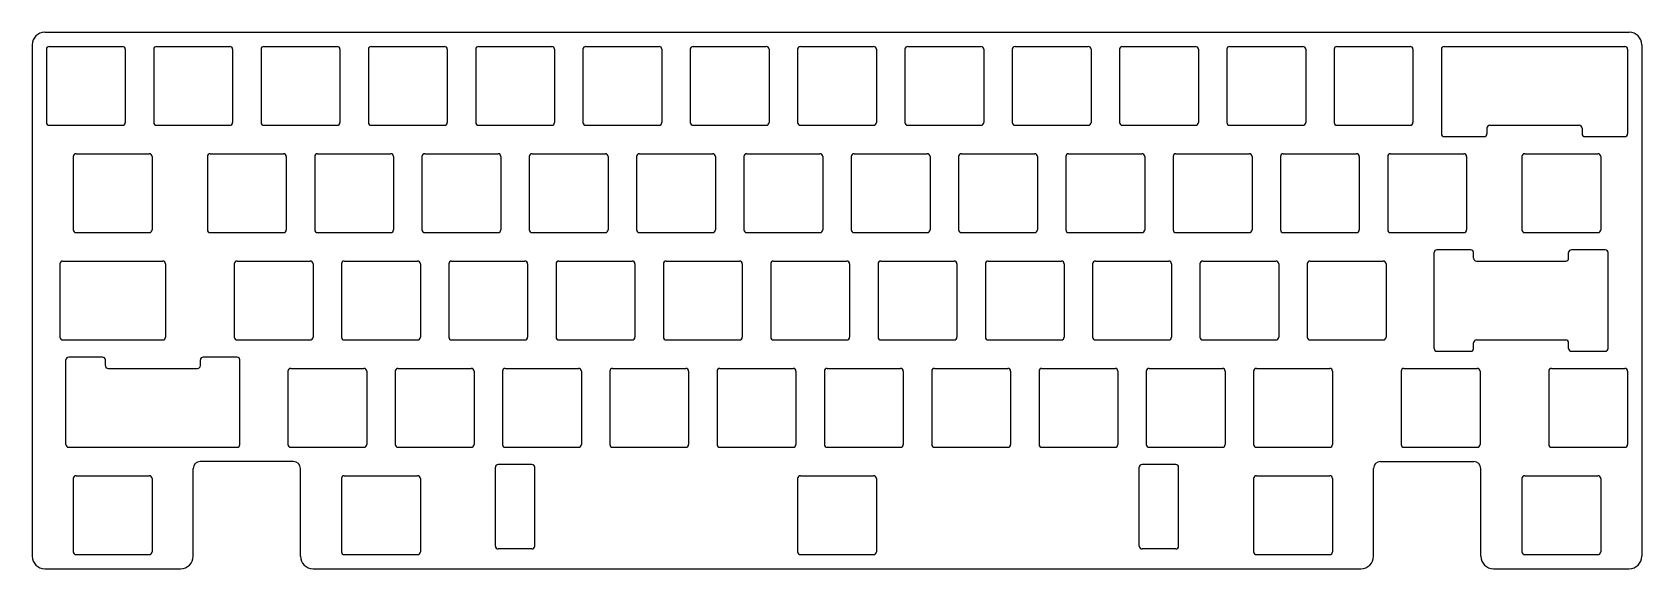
# Model space of a CAD drawing. Extents: x 132 to 418, y 109 to 204.
import ezdxf

# ---------------------------------------------------------------- set-up
doc = ezdxf.new("R2010")
doc.units = 0
doc.header["$LTSCALE"] = 12.7
doc.layers.add('VISIBLE', color=7, linetype='CONTINUOUS')

msp = doc.modelspace()

# ---------------------------------------------------------------- linework, layer by layer
at = {"layer": 'VISIBLE'}
for p, q in [((134.74, 204.05), (415.99, 204.05)), ((132.49, 201.8), (132.49, 111.05)), ((135.02, 201.02), (135.02, 188.02)), ((135.52, 201.52), (148.52, 201.52)), ((149.02, 201.02), (149.02, 188.02)), ((154.07, 201.02), (154.07, 188.02)), ((154.57, 201.52), (167.57, 201.52)), ((168.07, 201.02), (168.07, 188.02)), ((173.12, 201.02), (173.12, 188.02)), ((173.62, 201.52), (186.62, 201.52)), ((187.12, 201.02), (187.12, 188.02)), ((192.17, 201.02), (192.17, 188.02)), ((192.67, 201.52), (205.67, 201.52)), ((206.17, 201.02), (206.17, 188.02)), ((211.22, 201.02), (211.22, 188.02)), ((211.72, 201.52), (224.72, 201.52)), ((225.22, 201.02), (225.22, 188.02)), ((230.27, 201.02), (230.27, 188.02)), ((230.77, 201.52), (243.77, 201.52)), ((244.27, 201.02), (244.27, 188.02)), ((249.32, 201.02), (249.32, 188.02)), ((249.82, 201.52), (262.82, 201.52)), ((263.32, 201.02), (263.32, 188.02)), ((268.37, 201.02), (268.37, 188.02)), ((268.87, 201.52), (281.87, 201.52)), ((282.37, 201.02), (282.37, 188.02)), ((287.42, 201.02), (287.42, 188.02)), ((287.92, 201.52), (300.92, 201.52)), ((301.42, 201.02), (301.42, 188.02)), ((306.47, 201.02), (306.47, 188.02)), ((306.97, 201.52), (319.97, 201.52)), ((320.47, 201.02), (320.47, 188.02)), ((325.52, 201.02), (325.52, 188.02)), ((326.02, 201.52), (339.02, 201.52)), ((339.52, 201.02), (339.52, 188.02)), ((344.57, 201.02), (344.57, 188.02)), ((345.07, 201.52), (358.07, 201.52)), ((358.57, 201.02), (358.57, 188.02)), ((363.62, 201.02), (363.62, 188.02)), ((364.12, 201.52), (377.12, 201.52)), ((377.62, 201.02), (377.62, 188.02)), ((382.67, 201.02), (382.67, 186.02)), ((383.17, 201.52), (415.22, 201.52)), ((415.72, 201.02), (415.72, 186.02)), ((418.24, 201.8), (418.24, 111.05)), ((135.52, 187.52), (148.52, 187.52)), ((154.57, 187.52), (167.57, 187.52)), ((173.62, 187.52), (186.62, 187.52)), ((192.67, 187.52), (205.67, 187.52)), ((211.72, 187.52), (224.72, 187.52)), ((230.77, 187.52), (243.77, 187.52)), ((249.82, 187.52), (262.82, 187.52)), ((268.87, 187.52), (281.87, 187.52)), ((287.92, 187.52), (300.92, 187.52)), ((306.97, 187.52), (319.97, 187.52)), ((326.02, 187.52), (339.02, 187.52)), ((345.07, 187.52), (358.07, 187.52)), ((364.12, 187.52), (377.12, 187.52)), ((390.75, 187.02), (390.75, 186.02)), ((391.25, 187.52), (407.13, 187.52)), ((407.63, 187.02), (407.63, 186.02)), ((383.17, 185.52), (390.25, 185.52)), ((408.13, 185.52), (415.22, 185.52)), ((139.78, 181.97), (139.78, 168.97)), ((140.28, 182.47), (153.28, 182.47)), ((153.78, 181.97), (153.78, 168.97)), ((163.59, 181.97), (163.59, 168.97)), ((164.09, 182.47), (177.09, 182.47)), ((177.59, 181.97), (177.59, 168.97)), ((182.64, 181.97), (182.64, 168.97)), ((183.14, 182.47), (196.14, 182.47)), ((196.64, 181.97), (196.64, 168.97)), ((201.69, 181.97), (201.69, 168.97)), ((202.19, 182.47), (215.19, 182.47)), ((215.69, 181.97), (215.69, 168.97)), ((220.74, 181.97), (220.74, 168.97)), ((221.24, 182.47), (234.24, 182.47)), ((234.74, 181.97), (234.74, 168.97)), ((239.79, 181.97), (239.79, 168.97)), ((240.29, 182.47), (253.29, 182.47)), ((253.79, 181.97), (253.79, 168.97)), ((258.84, 181.97), (258.84, 168.97)), ((259.34, 182.47), (272.34, 182.47)), ((272.84, 181.97), (272.84, 168.97)), ((277.89, 181.97), (277.89, 168.97)), ((278.39, 182.47), (291.39, 182.47)), ((291.89, 181.97), (291.89, 168.97)), ((296.94, 181.97), (296.94, 168.97)), ((297.44, 182.47), (310.44, 182.47)), ((310.94, 181.97), (310.94, 168.97)), ((315.99, 181.97), (315.99, 168.97)), ((316.49, 182.47), (329.49, 182.47)), ((329.99, 181.97), (329.99, 168.97)), ((335.04, 181.97), (335.04, 168.97)), ((335.54, 182.47), (348.54, 182.47)), ((349.04, 181.97), (349.04, 168.97)), ((354.09, 181.97), (354.09, 168.97)), ((354.59, 182.47), (367.59, 182.47)), ((368.09, 181.97), (368.09, 168.97)), ((373.14, 181.97), (373.14, 168.97)), ((373.64, 182.47), (386.64, 182.47)), ((387.14, 181.97), (387.14, 168.97)), ((396.95, 181.97), (396.95, 168.97)), ((397.45, 182.47), (410.45, 182.47)), ((410.95, 181.97), (410.95, 168.97)), ((140.28, 168.47), (153.28, 168.47)), ((164.09, 168.47), (177.09, 168.47)), ((183.14, 168.47), (196.14, 168.47)), ((202.19, 168.47), (215.19, 168.47)), ((221.24, 168.47), (234.24, 168.47)), ((240.29, 168.47), (253.29, 168.47)), ((259.34, 168.47), (272.34, 168.47)), ((278.39, 168.47), (291.39, 168.47)), ((297.44, 168.47), (310.44, 168.47)), ((316.49, 168.47), (329.49, 168.47)), ((335.54, 168.47), (348.54, 168.47)), ((354.59, 168.47), (367.59, 168.47)), ((373.64, 168.47), (386.64, 168.47)), ((397.45, 168.47), (410.45, 168.47)), ((137.4, 162.92), (137.4, 149.92)), ((137.9, 163.42), (155.66, 163.42)), ((156.16, 162.92), (156.16, 149.92)), ((168.35, 162.92), (168.35, 149.92)), ((168.85, 163.42), (181.85, 163.42)), ((182.35, 162.92), (182.35, 149.92)), ((187.4, 162.92), (187.4, 149.92)), ((187.9, 163.42), (200.9, 163.42)), ((201.4, 162.92), (201.4, 149.92)), ((206.45, 162.92), (206.45, 149.92)), ((206.95, 163.42), (219.95, 163.42)), ((220.45, 162.92), (220.45, 149.92)), ((225.5, 162.92), (225.5, 149.92)), ((226, 163.42), (239, 163.42)), ((239.5, 162.92), (239.5, 149.92)), ((244.55, 162.92), (244.55, 149.92)), ((245.05, 163.42), (258.05, 163.42)), ((258.55, 162.92), (258.55, 149.92)), ((263.6, 162.92), (263.6, 149.92)), ((264.1, 163.42), (277.1, 163.42)), ((277.6, 162.92), (277.6, 149.92)), ((282.65, 162.92), (282.65, 149.92)), ((283.15, 163.42), (296.15, 163.42)), ((296.65, 162.92), (296.65, 149.92)), ((301.7, 162.92), (301.7, 149.92)), ((302.2, 163.42), (315.2, 163.42)), ((315.7, 162.92), (315.7, 149.92)), ((320.75, 162.92), (320.75, 149.92)), ((321.25, 163.42), (334.25, 163.42)), ((334.75, 162.92), (334.75, 149.92)), ((339.8, 162.92), (339.8, 149.92)), ((340.3, 163.42), (353.3, 163.42)), ((353.8, 162.92), (353.8, 149.92)), ((358.85, 162.92), (358.85, 149.92)), ((359.35, 163.42), (372.35, 163.42)), ((372.85, 162.92), (372.85, 149.92)), ((381.37, 147.92), (381.37, 164.92)), ((387.87, 165.42), (381.87, 165.42)), ((388.37, 163.92), (388.37, 164.92)), ((388.87, 163.42), (404.75, 163.42)), ((405.25, 163.92), (405.25, 164.92)), ((411.75, 165.42), (405.75, 165.42)), ((412.25, 147.92), (412.25, 164.92)), ((137.9, 149.42), (155.66, 149.42)), ((168.85, 149.42), (181.85, 149.42)), ((187.9, 149.42), (200.9, 149.42)), ((206.95, 149.42), (219.95, 149.42)), ((226, 149.42), (239, 149.42)), ((245.05, 149.42), (258.05, 149.42)), ((264.1, 149.42), (277.1, 149.42)), ((283.15, 149.42), (296.15, 149.42)), ((302.2, 149.42), (315.2, 149.42)), ((321.25, 149.42), (334.25, 149.42)), ((340.3, 149.42), (353.3, 149.42)), ((359.35, 149.42), (372.35, 149.42)), ((388.37, 147.92), (388.37, 148.92)), ((388.87, 149.42), (404.75, 149.42)), ((405.25, 147.92), (405.25, 148.92)), ((138.48, 130.87), (138.48, 145.87)), ((144.98, 146.37), (138.98, 146.37)), ((145.48, 144.87), (145.48, 145.87)), ((162.36, 144.87), (162.36, 145.87)), ((168.86, 146.37), (162.86, 146.37)), ((169.36, 130.87), (169.36, 145.87)), ((381.87, 147.42), (387.87, 147.42)), ((405.75, 147.42), (411.75, 147.42)), ((145.98, 144.37), (161.86, 144.37)), ((177.88, 143.87), (177.88, 130.87)), ((178.38, 144.37), (191.38, 144.37)), ((191.88, 143.87), (191.88, 130.87)), ((196.93, 143.87), (196.93, 130.87)), ((197.43, 144.37), (210.43, 144.37)), ((210.93, 143.87), (210.93, 130.87)), ((215.98, 143.87), (215.98, 130.87)), ((216.48, 144.37), (229.48, 144.37)), ((229.98, 143.87), (229.98, 130.87)), ((235.03, 143.87), (235.03, 130.87)), ((235.53, 144.37), (248.53, 144.37)), ((249.03, 143.87), (249.03, 130.87)), ((254.08, 143.87), (254.08, 130.87)), ((254.58, 144.37), (267.58, 144.37)), ((268.08, 143.87), (268.08, 130.87)), ((273.13, 143.87), (273.13, 130.87)), ((273.63, 144.37), (286.63, 144.37)), ((287.13, 143.87), (287.13, 130.87)), ((292.18, 143.87), (292.18, 130.87)), ((292.68, 144.37), (305.68, 144.37)), ((306.18, 143.87), (306.18, 130.87)), ((311.23, 143.87), (311.23, 130.87)), ((311.73, 144.37), (324.73, 144.37)), ((325.23, 143.87), (325.23, 130.87)), ((330.28, 143.87), (330.28, 130.87)), ((330.78, 144.37), (343.78, 144.37)), ((344.28, 143.87), (344.28, 130.87)), ((349.33, 143.87), (349.33, 130.87)), ((349.83, 144.37), (362.83, 144.37)), ((363.33, 143.87), (363.33, 130.87)), ((375.52, 143.87), (375.52, 130.87)), ((376.02, 144.37), (389.02, 144.37)), ((389.52, 143.87), (389.52, 130.87)), ((401.72, 143.87), (401.72, 130.87)), ((402.22, 144.37), (415.22, 144.37)), ((415.72, 143.87), (415.72, 130.87)), ((138.98, 130.37), (168.86, 130.37)), ((178.38, 130.37), (191.38, 130.37)), ((197.43, 130.37), (210.43, 130.37)), ((216.48, 130.37), (229.48, 130.37)), ((235.53, 130.37), (248.53, 130.37)), ((254.58, 130.37), (267.58, 130.37)), ((273.63, 130.37), (286.63, 130.37)), ((292.68, 130.37), (305.68, 130.37)), ((311.73, 130.37), (324.73, 130.37)), ((330.78, 130.37), (343.78, 130.37)), ((349.83, 130.37), (362.83, 130.37)), ((376.02, 130.37), (389.02, 130.37)), ((402.22, 130.37), (415.22, 130.37)), ((161.07, 111.05), (161.07, 126.6)), ((178.87, 127.85), (162.32, 127.85)), ((180.12, 111.05), (180.12, 126.6)), ((214.72, 112.82), (214.72, 126.82)), ((221.22, 127.32), (215.22, 127.32)), ((221.72, 112.82), (221.72, 126.82)), ((329.02, 112.82), (329.02, 126.82)), ((335.52, 127.32), (329.52, 127.32)), ((336.02, 112.82), (336.02, 126.82)), ((370.62, 111.05), (370.62, 126.6)), ((371.87, 127.85), (388.42, 127.85)), ((389.67, 111.05), (389.67, 126.6)), ((139.78, 124.82), (139.78, 111.82)), ((140.28, 125.32), (153.28, 125.32)), ((153.78, 124.82), (153.78, 111.82)), ((187.4, 124.82), (187.4, 111.82)), ((187.9, 125.32), (200.9, 125.32)), ((201.4, 124.82), (201.4, 111.82)), ((268.37, 124.82), (268.37, 111.82)), ((268.87, 125.32), (281.87, 125.32)), ((282.37, 124.82), (282.37, 111.82)), ((349.33, 124.82), (349.33, 111.82)), ((349.83, 125.32), (362.83, 125.32)), ((363.33, 124.82), (363.33, 111.82)), ((396.95, 124.82), (396.95, 111.82)), ((397.45, 125.32), (410.45, 125.32)), ((410.95, 124.82), (410.95, 111.82)), ((221.22, 112.32), (215.22, 112.32)), ((335.52, 112.32), (329.52, 112.32)), ((134.74, 108.8), (158.82, 108.8)), ((140.28, 111.32), (153.28, 111.32)), ((182.37, 108.8), (368.37, 108.8)), ((187.9, 111.32), (200.9, 111.32)), ((268.87, 111.32), (281.87, 111.32)), ((349.83, 111.32), (362.83, 111.32)), ((391.92, 108.8), (415.99, 108.8)), ((397.45, 111.32), (410.45, 111.32))]:
    msp.add_line(p, q, dxfattribs=at)
for centre, radius, start, end in [((134.74, 201.8), 2.25, 90, 180), ((415.99, 201.8), 2.25, 0, 90), ((135.52, 201.02), 0.5, 90, 180), ((148.52, 201.02), 0.5, 0, 90), ((154.57, 201.02), 0.5, 90, 180), ((167.57, 201.02), 0.5, 0, 90), ((173.62, 201.02), 0.5, 90, 180), ((186.62, 201.02), 0.5, 0, 90), ((192.67, 201.02), 0.5, 90, 180), ((205.67, 201.02), 0.5, 0, 90), ((211.72, 201.02), 0.5, 90, 180), ((224.72, 201.02), 0.5, 0, 90), ((230.77, 201.02), 0.5, 90, 180), ((243.77, 201.02), 0.5, 0, 90), ((249.82, 201.02), 0.5, 90, 180), ((262.82, 201.02), 0.5, 0, 90), ((268.87, 201.02), 0.5, 90, 180), ((281.87, 201.02), 0.5, 0, 90), ((287.92, 201.02), 0.5, 90, 180), ((300.92, 201.02), 0.5, 0, 90), ((306.97, 201.02), 0.5, 90, 180), ((319.97, 201.02), 0.5, 0, 90), ((326.02, 201.02), 0.5, 90, 180), ((339.02, 201.02), 0.5, 0, 90), ((345.07, 201.02), 0.5, 90, 180), ((358.07, 201.02), 0.5, 0, 90), ((364.12, 201.02), 0.5, 90, 180), ((377.12, 201.02), 0.5, 0, 90), ((383.17, 201.02), 0.5, 90, 180), ((415.22, 201.02), 0.5, 0, 90), ((135.52, 188.02), 0.5, 180, 270), ((148.52, 188.02), 0.5, 270, 0), ((154.57, 188.02), 0.5, 180, 270), ((167.57, 188.02), 0.5, 270, 0), ((173.62, 188.02), 0.5, 180, 270), ((186.62, 188.02), 0.5, 270, 0), ((192.67, 188.02), 0.5, 180, 270), ((205.67, 188.02), 0.5, 270, 0), ((211.72, 188.02), 0.5, 180, 270), ((224.72, 188.02), 0.5, 270, 0), ((230.77, 188.02), 0.5, 180, 270), ((243.77, 188.02), 0.5, 270, 0), ((249.82, 188.02), 0.5, 180, 270), ((262.82, 188.02), 0.5, 270, 0), ((268.87, 188.02), 0.5, 180, 270), ((281.87, 188.02), 0.5, 270, 0), ((287.92, 188.02), 0.5, 180, 270), ((300.92, 188.02), 0.5, 270, 0), ((306.97, 188.02), 0.5, 180, 270), ((319.97, 188.02), 0.5, 270, 0), ((326.02, 188.02), 0.5, 180, 270), ((339.02, 188.02), 0.5, 270, 0), ((345.07, 188.02), 0.5, 180, 270), ((358.07, 188.02), 0.5, 270, 0), ((364.12, 188.02), 0.5, 180, 270), ((377.12, 188.02), 0.5, 270, 0), ((383.17, 186.02), 0.5, 180, 270), ((390.25, 186.02), 0.5, 270, 0), ((391.25, 187.02), 0.5, 90, 180), ((407.13, 187.02), 0.5, 0, 90), ((408.13, 186.02), 0.5, 180, 270), ((415.22, 186.02), 0.5, 270, 0), ((140.28, 181.97), 0.5, 90, 180), ((153.28, 181.97), 0.5, 0, 90), ((164.09, 181.97), 0.5, 90, 180), ((177.09, 181.97), 0.5, 0, 90), ((183.14, 181.97), 0.5, 90, 180), ((196.14, 181.97), 0.5, 0, 90), ((202.19, 181.97), 0.5, 90, 180), ((215.19, 181.97), 0.5, 0, 90), ((221.24, 181.97), 0.5, 90, 180), ((234.24, 181.97), 0.5, 0, 90), ((240.29, 181.97), 0.5, 90, 180), ((253.29, 181.97), 0.5, 0, 90), ((259.34, 181.97), 0.5, 90, 180), ((272.34, 181.97), 0.5, 0, 90), ((278.39, 181.97), 0.5, 90, 180), ((291.39, 181.97), 0.5, 0, 90), ((297.44, 181.97), 0.5, 90, 180), ((310.44, 181.97), 0.5, 0, 90), ((316.49, 181.97), 0.5, 90, 180), ((329.49, 181.97), 0.5, 0, 90), ((335.54, 181.97), 0.5, 90, 180), ((348.54, 181.97), 0.5, 0, 90), ((354.59, 181.97), 0.5, 90, 180), ((367.59, 181.97), 0.5, 0, 90), ((373.64, 181.97), 0.5, 90, 180), ((386.64, 181.97), 0.5, 0, 90), ((397.45, 181.97), 0.5, 90, 180), ((410.45, 181.97), 0.5, 0, 90), ((140.28, 168.97), 0.5, 180, 270), ((153.28, 168.97), 0.5, 270, 0), ((164.09, 168.97), 0.5, 180, 270), ((177.09, 168.97), 0.5, 270, 0), ((183.14, 168.97), 0.5, 180, 270), ((196.14, 168.97), 0.5, 270, 0), ((202.19, 168.97), 0.5, 180, 270), ((215.19, 168.97), 0.5, 270, 0), ((221.24, 168.97), 0.5, 180, 270), ((234.24, 168.97), 0.5, 270, 0), ((240.29, 168.97), 0.5, 180, 270), ((253.29, 168.97), 0.5, 270, 0), ((259.34, 168.97), 0.5, 180, 270), ((272.34, 168.97), 0.5, 270, 0), ((278.39, 168.97), 0.5, 180, 270), ((291.39, 168.97), 0.5, 270, 0), ((297.44, 168.97), 0.5, 180, 270), ((310.44, 168.97), 0.5, 270, 0), ((316.49, 168.97), 0.5, 180, 270), ((329.49, 168.97), 0.5, 270, 0), ((335.54, 168.97), 0.5, 180, 270), ((348.54, 168.97), 0.5, 270, 0), ((354.59, 168.97), 0.5, 180, 270), ((367.59, 168.97), 0.5, 270, 0), ((373.64, 168.97), 0.5, 180, 270), ((386.64, 168.97), 0.5, 270, 0), ((397.45, 168.97), 0.5, 180, 270), ((410.45, 168.97), 0.5, 270, 0), ((137.9, 162.92), 0.5, 90, 180), ((155.66, 162.92), 0.5, 0, 90), ((168.85, 162.92), 0.5, 90, 180), ((181.85, 162.92), 0.5, 0, 90), ((187.9, 162.92), 0.5, 90, 180), ((200.9, 162.92), 0.5, 0, 90), ((206.95, 162.92), 0.5, 90, 180), ((219.95, 162.92), 0.5, 0, 90), ((226, 162.92), 0.5, 90, 180), ((239, 162.92), 0.5, 0, 90), ((245.05, 162.92), 0.5, 90, 180), ((258.05, 162.92), 0.5, 0, 90), ((264.1, 162.92), 0.5, 90, 180), ((277.1, 162.92), 0.5, 0, 90), ((283.15, 162.92), 0.5, 90, 180), ((296.15, 162.92), 0.5, 0, 90), ((302.2, 162.92), 0.5, 90, 180), ((315.2, 162.92), 0.5, 0, 90), ((321.25, 162.92), 0.5, 90, 180), ((334.25, 162.92), 0.5, 0, 90), ((340.3, 162.92), 0.5, 90, 180), ((353.3, 162.92), 0.5, 0, 90), ((359.35, 162.92), 0.5, 90, 180), ((372.35, 162.92), 0.5, 0, 90), ((381.87, 164.92), 0.5, 90, 180), ((387.87, 164.92), 0.5, 0, 90), ((388.87, 163.92), 0.5, 180, 270), ((404.75, 163.92), 0.5, 270, 0), ((405.75, 164.92), 0.5, 90, 180), ((411.75, 164.92), 0.5, 0, 90), ((137.9, 149.92), 0.5, 180, 270), ((155.66, 149.92), 0.5, 270, 0), ((168.85, 149.92), 0.5, 180, 270), ((181.85, 149.92), 0.5, 270, 0), ((187.9, 149.92), 0.5, 180, 270), ((200.9, 149.92), 0.5, 270, 0), ((206.95, 149.92), 0.5, 180, 270), ((219.95, 149.92), 0.5, 270, 0), ((226, 149.92), 0.5, 180, 270), ((239, 149.92), 0.5, 270, 0), ((245.05, 149.92), 0.5, 180, 270), ((258.05, 149.92), 0.5, 270, 0), ((264.1, 149.92), 0.5, 180, 270), ((277.1, 149.92), 0.5, 270, 0), ((283.15, 149.92), 0.5, 180, 270), ((296.15, 149.92), 0.5, 270, 0), ((302.2, 149.92), 0.5, 180, 270), ((315.2, 149.92), 0.5, 270, 0), ((321.25, 149.92), 0.5, 180, 270), ((334.25, 149.92), 0.5, 270, 0), ((340.3, 149.92), 0.5, 180, 270), ((353.3, 149.92), 0.5, 270, 0), ((359.35, 149.92), 0.5, 180, 270), ((372.35, 149.92), 0.5, 270, 0), ((388.87, 148.92), 0.5, 90, 180), ((404.75, 148.92), 0.5, 0, 90), ((138.98, 145.87), 0.5, 90, 180), ((144.98, 145.87), 0.5, 0, 90), ((162.86, 145.87), 0.5, 90, 180), ((168.86, 145.87), 0.5, 0, 90), ((381.87, 147.92), 0.5, 180, 270), ((387.87, 147.92), 0.5, 270, 0), ((405.75, 147.92), 0.5, 180, 270), ((411.75, 147.92), 0.5, 270, 0), ((145.98, 144.87), 0.5, 180, 270), ((161.86, 144.87), 0.5, 270, 0), ((178.38, 143.87), 0.5, 90, 180), ((191.38, 143.87), 0.5, 0, 90), ((197.43, 143.87), 0.5, 90, 180), ((210.43, 143.87), 0.5, 0, 90), ((216.48, 143.87), 0.5, 90, 180), ((229.48, 143.87), 0.5, 0, 90), ((235.53, 143.87), 0.5, 90, 180), ((248.53, 143.87), 0.5, 0, 90), ((254.58, 143.87), 0.5, 90, 180), ((267.58, 143.87), 0.5, 0, 90), ((273.63, 143.87), 0.5, 90, 180), ((286.63, 143.87), 0.5, 0, 90), ((292.68, 143.87), 0.5, 90, 180), ((305.68, 143.87), 0.5, 0, 90), ((311.73, 143.87), 0.5, 90, 180), ((324.73, 143.87), 0.5, 0, 90), ((330.78, 143.87), 0.5, 90, 180), ((343.78, 143.87), 0.5, 0, 90), ((349.83, 143.87), 0.5, 90, 180), ((362.83, 143.87), 0.5, 0, 90), ((376.02, 143.87), 0.5, 90, 180), ((389.02, 143.87), 0.5, 0, 90), ((402.22, 143.87), 0.5, 90, 180), ((415.22, 143.87), 0.5, 0, 90), ((138.98, 130.87), 0.5, 180, 270), ((168.86, 130.87), 0.5, 270, 0), ((178.38, 130.87), 0.5, 180, 270), ((191.38, 130.87), 0.5, 270, 0), ((197.43, 130.87), 0.5, 180, 270), ((210.43, 130.87), 0.5, 270, 0), ((216.48, 130.87), 0.5, 180, 270), ((229.48, 130.87), 0.5, 270, 0), ((235.53, 130.87), 0.5, 180, 270), ((248.53, 130.87), 0.5, 270, 0), ((254.58, 130.87), 0.5, 180, 270), ((267.58, 130.87), 0.5, 270, 0), ((273.63, 130.87), 0.5, 180, 270), ((286.63, 130.87), 0.5, 270, 0), ((292.68, 130.87), 0.5, 180, 270), ((305.68, 130.87), 0.5, 270, 0), ((311.73, 130.87), 0.5, 180, 270), ((324.73, 130.87), 0.5, 270, 0), ((330.78, 130.87), 0.5, 180, 270), ((343.78, 130.87), 0.5, 270, 0), ((349.83, 130.87), 0.5, 180, 270), ((362.83, 130.87), 0.5, 270, 0), ((376.02, 130.87), 0.5, 180, 270), ((389.02, 130.87), 0.5, 270, 0), ((402.22, 130.87), 0.5, 180, 270), ((415.22, 130.87), 0.5, 270, 0), ((162.32, 126.6), 1.25, 90, 180), ((178.87, 126.6), 1.25, 0, 90), ((215.22, 126.82), 0.5, 90, 180), ((221.22, 126.82), 0.5, 0, 90), ((329.52, 126.82), 0.5, 90, 180), ((335.52, 126.82), 0.5, 0, 90), ((371.87, 126.6), 1.25, 90, 180), ((388.42, 126.6), 1.25, 0, 90), ((140.28, 124.82), 0.5, 90, 180), ((153.28, 124.82), 0.5, 0, 90), ((187.9, 124.82), 0.5, 90, 180), ((200.9, 124.82), 0.5, 0, 90), ((268.87, 124.82), 0.5, 90, 180), ((281.87, 124.82), 0.5, 0, 90), ((349.83, 124.82), 0.5, 90, 180), ((362.83, 124.82), 0.5, 0, 90), ((397.45, 124.82), 0.5, 90, 180), ((410.45, 124.82), 0.5, 0, 90), ((140.28, 111.82), 0.5, 180, 270), ((153.28, 111.82), 0.5, 270, 0), ((187.9, 111.82), 0.5, 180, 270), ((200.9, 111.82), 0.5, 270, 0), ((215.22, 112.82), 0.5, 180, 270), ((221.22, 112.82), 0.5, 270, 0), ((268.87, 111.82), 0.5, 180, 270), ((281.87, 111.82), 0.5, 270, 0), ((329.52, 112.82), 0.5, 180, 270), ((335.52, 112.82), 0.5, 270, 0), ((349.83, 111.82), 0.5, 180, 270), ((362.83, 111.82), 0.5, 270, 0), ((397.45, 111.82), 0.5, 180, 270), ((410.45, 111.82), 0.5, 270, 0), ((134.74, 111.05), 2.25, 180, 270), ((158.82, 111.05), 2.25, 270, 0), ((182.37, 111.05), 2.25, 180, 270), ((368.37, 111.05), 2.25, 270, 0), ((391.92, 111.05), 2.25, 180, 270), ((415.99, 111.05), 2.25, 270, 0)]:
    msp.add_arc(centre, radius, start, end, dxfattribs=at)

doc.saveas('drawing.dxf')
